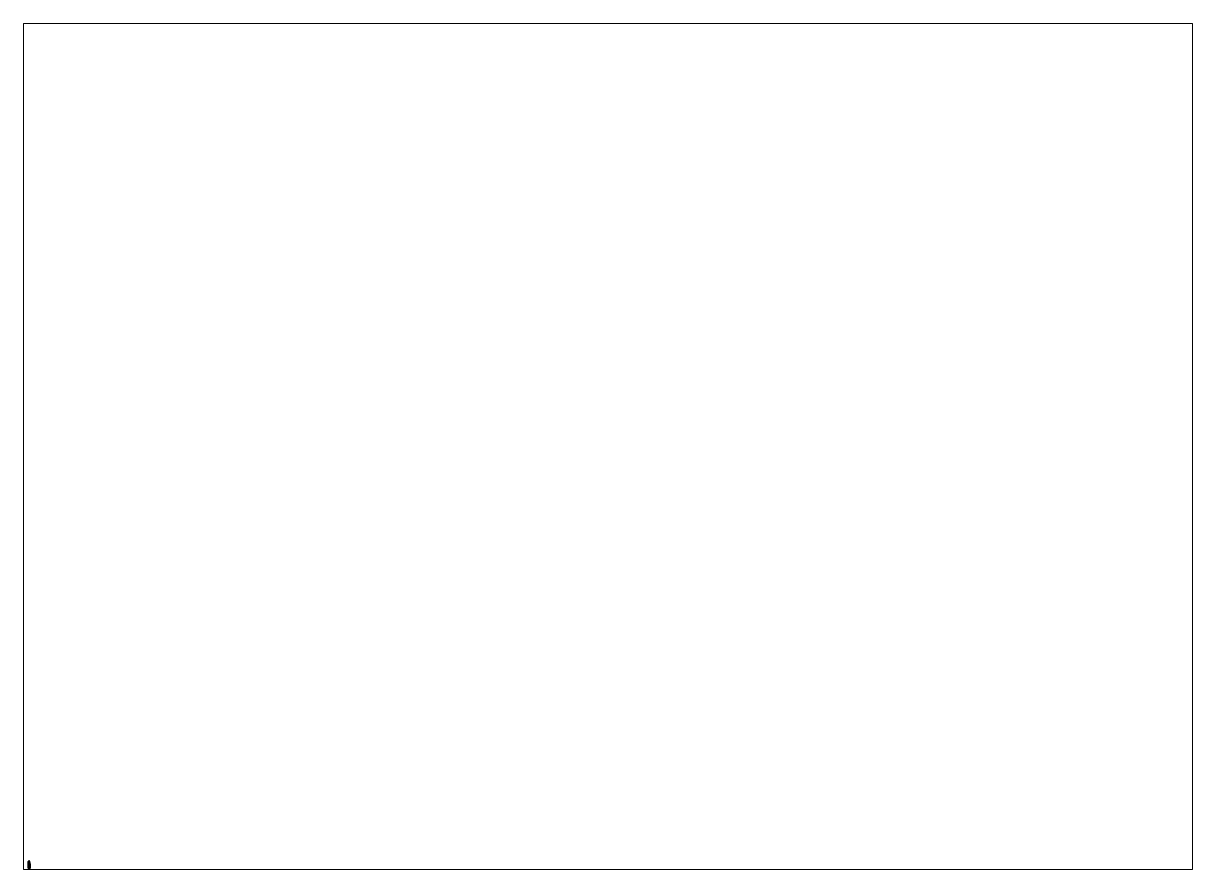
# Paper-space layout 'Layout1' of a CAD drawing. Extents: x 28 to 251, y 20 to 181.
# The model-space entities are those that its viewports show. They can reach past a viewport. Long polylines and large blocks are cut down to what shows.
import ezdxf

# ---------------------------------------------------------------- set-up
doc = ezdxf.new("R2010")
doc.units = 0
doc.layers.get('0').update_dxf_attribs({"linetype": 'CONTINUOUS'})
doc.layers.add('COCKPIT', color=2, linetype='CONTINUOUS')

msp = doc.modelspace()

# ---------------------------------------------------------------- linework, layer by layer
at = {"layer": 'COCKPIT'}
for points in [[(-0.54, -3.23, 1.17), (-0.578, -2.97, 0.67), (-0.578, -2.97, 0.67), (-0.6534, -3.394125, 0.4815)], [(-0.54, -4.07, 1.17), (-0.54, -3.23, 1.17), (-0.6534, -3.394125, 0.4815), (-0.6534, -4.07, 0.4815)], [(-0.54, -4.72, 1.17), (-0.54, -4.07, 1.17), (-0.6534, -4.07, 0.4815), (-0.6534, -4.72, 0.4815)], [(-0.54, -3.23, 1.17), (-0.55, -2.3, 0.74), (-0.55, -2.3, 0.74), (-0.578, -2.97, 0.67)], [(-0.54, -3.23, 1.17), (-0.41, -2.01, 0.87), (-0.41, -2.01, 0.87), (-0.55, -2.3, 0.74)], [(-0.51, -3.23, 1.24), (-0.22, -1.89, 0.95), (-0.22, -1.89, 0.95), (-0.54, -3.23, 1.17)], [(-0.54, -3.23, 1.17), (-0.22, -1.89, 0.95), (-0.22, -1.89, 0.95), (-0.41, -2.01, 0.87)], [(-0.51, -4.07, 1.24), (-0.51, -3.23, 1.24), (-0.54, -3.23, 1.17), (-0.54, -4.07, 1.17)], [(-0.51, -4.72, 1.24), (-0.51, -4.07, 1.24), (-0.54, -4.07, 1.17), (-0.54, -4.72, 1.17)], [(-0.38, -3.23, 1.3), (-0.22, -1.89, 0.95), (-0.22, -1.89, 0.95), (-0.51, -3.23, 1.24)], [(-0.38, -4.07, 1.3), (-0.38, -3.23, 1.3), (-0.51, -3.23, 1.24), (-0.51, -4.07, 1.24)], [(-0.38, -4.72, 1.3), (-0.38, -4.07, 1.3), (-0.51, -4.07, 1.24), (-0.51, -4.72, 1.24)], [(-0.04, -3.23, 1.3), (-0.22, -1.89, 0.95), (-0.22, -1.89, 0.95), (-0.38, -3.23, 1.3)], [(-0.04, -4.07, 1.3), (-0.04, -3.23, 1.3), (-0.38, -3.23, 1.3), (-0.38, -4.07, 1.3)], [(-0.04, -4.72, 1.3), (-0.04, -4.07, 1.3), (-0.38, -4.07, 1.3), (-0.38, -4.72, 1.3)], [(-0.21, -4, 1.3), (-0.25, -4.04, 1.3), (-0.23, -4.04, 1.89), (-0.21, -4.02, 1.89)], [(-0.25, -4.04, 1.3), (-0.25, -4.06, 1.3), (-0.23, -4.06, 1.89), (-0.23, -4.04, 1.89)], [(-0.25, -4.06, 1.3), (-0.21, -4.1, 1.3), (-0.21, -4.08, 1.89), (-0.23, -4.06, 1.89)], [(-0.21, -4.08, 1.89), (-0.21, -4.02, 1.89), (-0.23, -4.04, 1.89), (-0.23, -4.06, 1.89)], [(0.135172, -3.23, 0.95), (-0.22, -1.89, 0.95), (-0.22, -1.89, 0.95), (0.12, -3.23, 1.17)], [(0.12, -3.23, 1.17), (-0.22, -1.89, 0.95), (-0.22, -1.89, 0.95), (0.09, -3.23, 1.24)], [(0.09, -3.23, 1.24), (-0.22, -1.89, 0.95), (-0.22, -1.89, 0.95), (-0.04, -3.23, 1.3)], [(-0.17, -4.04, 1.3), (-0.21, -4, 1.3), (-0.21, -4.02, 1.89), (-0.19, -4.04, 1.89)], [(-0.19, -4.06, 1.89), (-0.19, -4.04, 1.89), (-0.21, -4.02, 1.89), (-0.21, -4.08, 1.89)], [(-0.21, -4.1, 1.3), (-0.17, -4.06, 1.3), (-0.19, -4.06, 1.89), (-0.21, -4.08, 1.89)], [(-0.17, -4.06, 1.3), (-0.17, -4.04, 1.3), (-0.19, -4.04, 1.89), (-0.19, -4.06, 1.89)], [(0.09, -4.07, 1.24), (0.09, -3.23, 1.24), (-0.04, -3.23, 1.3), (-0.04, -4.07, 1.3)], [(0.09, -4.72, 1.24), (0.09, -4.07, 1.24), (-0.04, -4.07, 1.3), (-0.04, -4.72, 1.3)], [(0.12, -4.07, 1.17), (0.12, -3.23, 1.17), (0.09, -3.23, 1.24), (0.09, -4.07, 1.24)], [(0.12, -4.72, 1.17), (0.12, -4.07, 1.17), (0.09, -4.07, 1.24), (0.09, -4.72, 1.24)], [(0.135172, -4.07, 0.95), (0.135172, -3.23, 0.95), (0.12, -3.23, 1.17), (0.12, -4.07, 1.17)], [(0.135172, -4.72, 0.9), (0.135172, -4.07, 0.95), (0.12, -4.07, 1.17), (0.12, -4.72, 1.17)], [(-0.34, -5.27, 0.868421), (-0.34, -4.92, 1.2), (-0.54, -4.72, 1.17), (-0.6534, -4.72, 0.4815)], [(-0.34, -4.92, 1.2), (-0.51, -4.72, 1.24), (-0.54, -4.72, 1.17), (-0.34, -4.92, 1.2)], [(-0.34, -4.92, 1.2), (-0.38, -4.72, 1.3), (-0.51, -4.72, 1.24), (-0.34, -4.92, 1.2)], [(-0.1, -4.92, 1.2), (-0.04, -4.72, 1.3), (-0.38, -4.72, 1.3), (-0.34, -4.92, 1.2)], [(-0.1, -5.27, 0.868421), (-0.1, -4.92, 1.2), (-0.34, -4.92, 1.2), (-0.34, -5.27, 0.868421)], [(-0.22, -5.3, 0.84), (-0.1, -5.27, 0.868421), (-0.34, -5.27, 0.868421), (-0.22, -5.3, 0.84)], [(-0.1, -4.92, 1.2), (0.09, -4.72, 1.24), (-0.04, -4.72, 1.3), (-0.1, -4.92, 1.2)], [(-0.1, -4.92, 1.2), (0.12, -4.72, 1.17), (0.09, -4.72, 1.24), (-0.1, -4.92, 1.2)], [(-0.1, -5.27, 0.868421), (0.135172, -4.72, 0.9), (0.12, -4.72, 1.17), (-0.1, -4.92, 1.2)]]:
    msp.add_3dface(points, dxfattribs=at)

psp = doc.layouts.get("Layout1")

# ---------------------------------------------------------------- viewports
at = {"layer": '0'}
psp.add_viewport(center=(139.22, 100.81), size=(222.76, 161.29), view_center_point=(210, 148.5), view_height=307.49010134, dxfattribs=at)

doc.saveas('drawing.dxf')
